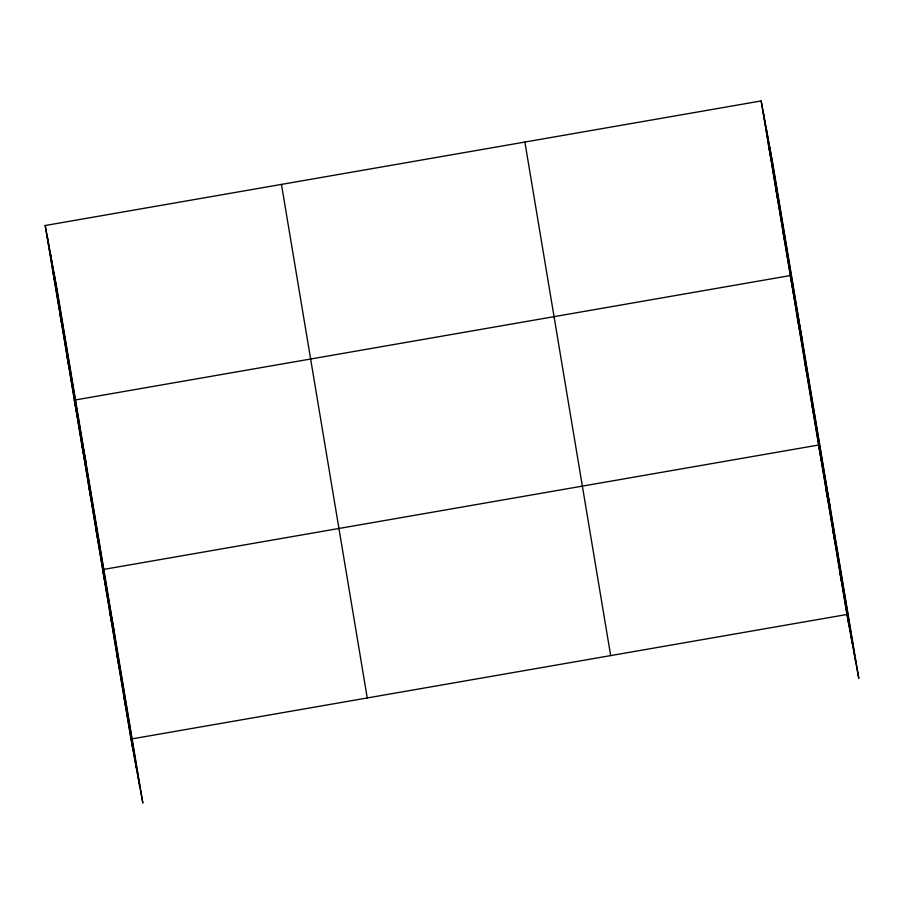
<?xml version="1.0" encoding="UTF-8"?>
<svg xmlns="http://www.w3.org/2000/svg" width="904" height="904" viewBox="0 0 904 904"><rect width="100%" height="100%" fill="white"/><g stroke="black" fill="none" stroke-linecap="round" stroke-linejoin="round"><path stroke-width="1.36" d="M45.2 225.514L57.065 289.517L142.843 803.057L130.99 739.065L45.2 225.514L761.157 100.943L773.01 164.935L858.8 678.486L846.935 614.483L761.157 100.943M130.99 739.065L846.935 614.483M768.445 144.595L770.603 156.256M775.734 188.247L777.892 199.908M783.034 231.899L785.192 243.549M802.187 339.542L790.322 275.55L74.365 400.122L86.23 464.114M797.396 317.914L799.554 329.576M804.47 360.278L806.639 371.939M811.555 402.653L813.713 414.303M830.493 509.02L818.629 445.017L102.672 569.588L114.537 633.591M825.702 487.38L827.872 499.042M832.787 529.755L834.946 541.417M839.861 572.119L842.019 583.781M52.488 269.166L54.658 280.828M59.788 312.818L61.947 324.479M67.077 356.47L69.235 368.131M81.439 442.485L83.609 454.147M88.524 484.849L90.682 496.511M95.598 527.224L97.756 538.886M109.757 611.963L111.915 623.613M116.831 654.326L118.989 665.988M123.904 696.69L126.074 708.352M769.812 147.668L855.602 661.219M766.513 129.871L852.302 643.422M763.315 112.605L849.105 626.144M524.885 142.052L610.675 655.592M281.46 184.405L367.25 697.956M53.856 272.24L139.645 785.791M50.567 254.442L136.346 767.993M47.358 237.176L133.148 750.715"/></g></svg>
